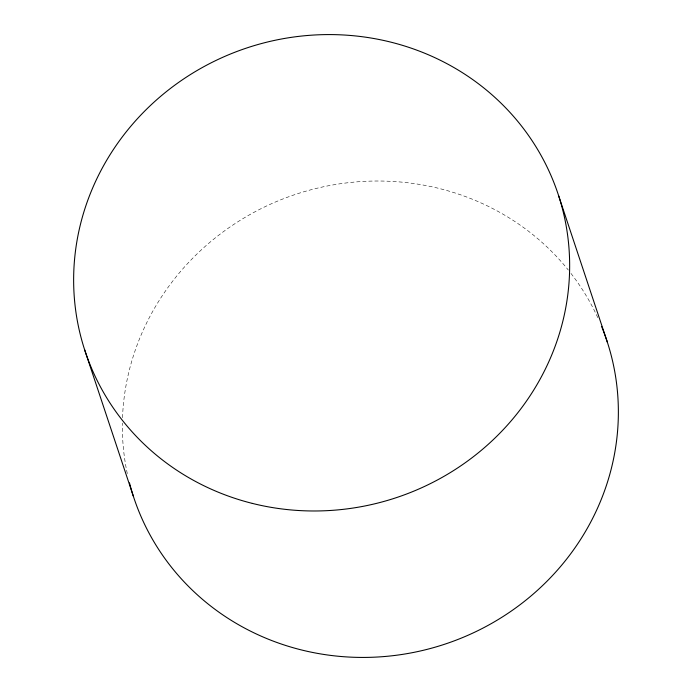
<?xml version="1.0" encoding="UTF-8"?>
<svg xmlns="http://www.w3.org/2000/svg" width="692" height="692" viewBox="0 0 692 692"><rect width="100%" height="100%" fill="white"/><g stroke="black" fill="none" stroke-linecap="round" stroke-linejoin="round"><path stroke-width="0.52" stroke-dasharray="3.46 2.59" d="M127.293 473.605A249.207 236.958 -18.4 0 1 122.372 423.063M122.51 417.743A249.207 236.958 -18.4 0 1 295.882 194.27A249.207 236.958 -18.4 0 1 568.34 270.07M570.969 273.418A249.207 236.958 -18.4 0 1 598.701 319.678"/><path stroke-width="1.04" d="M558.703 195.931L607.412 342.367M84.588 349.633L133.296 496.069M601.607 326.477A249.207 236.958 -18.4 0 1 444.835 644.174A249.207 236.958 -18.4 0 1 129.473 482.869M252.32 503.395A249.207 236.958 -18.4 0 0 562.527 209.131A249.207 236.958 -18.4 0 0 150.086 105.815A249.207 236.958 -18.4 0 0 252.32 503.395"/></g></svg>
